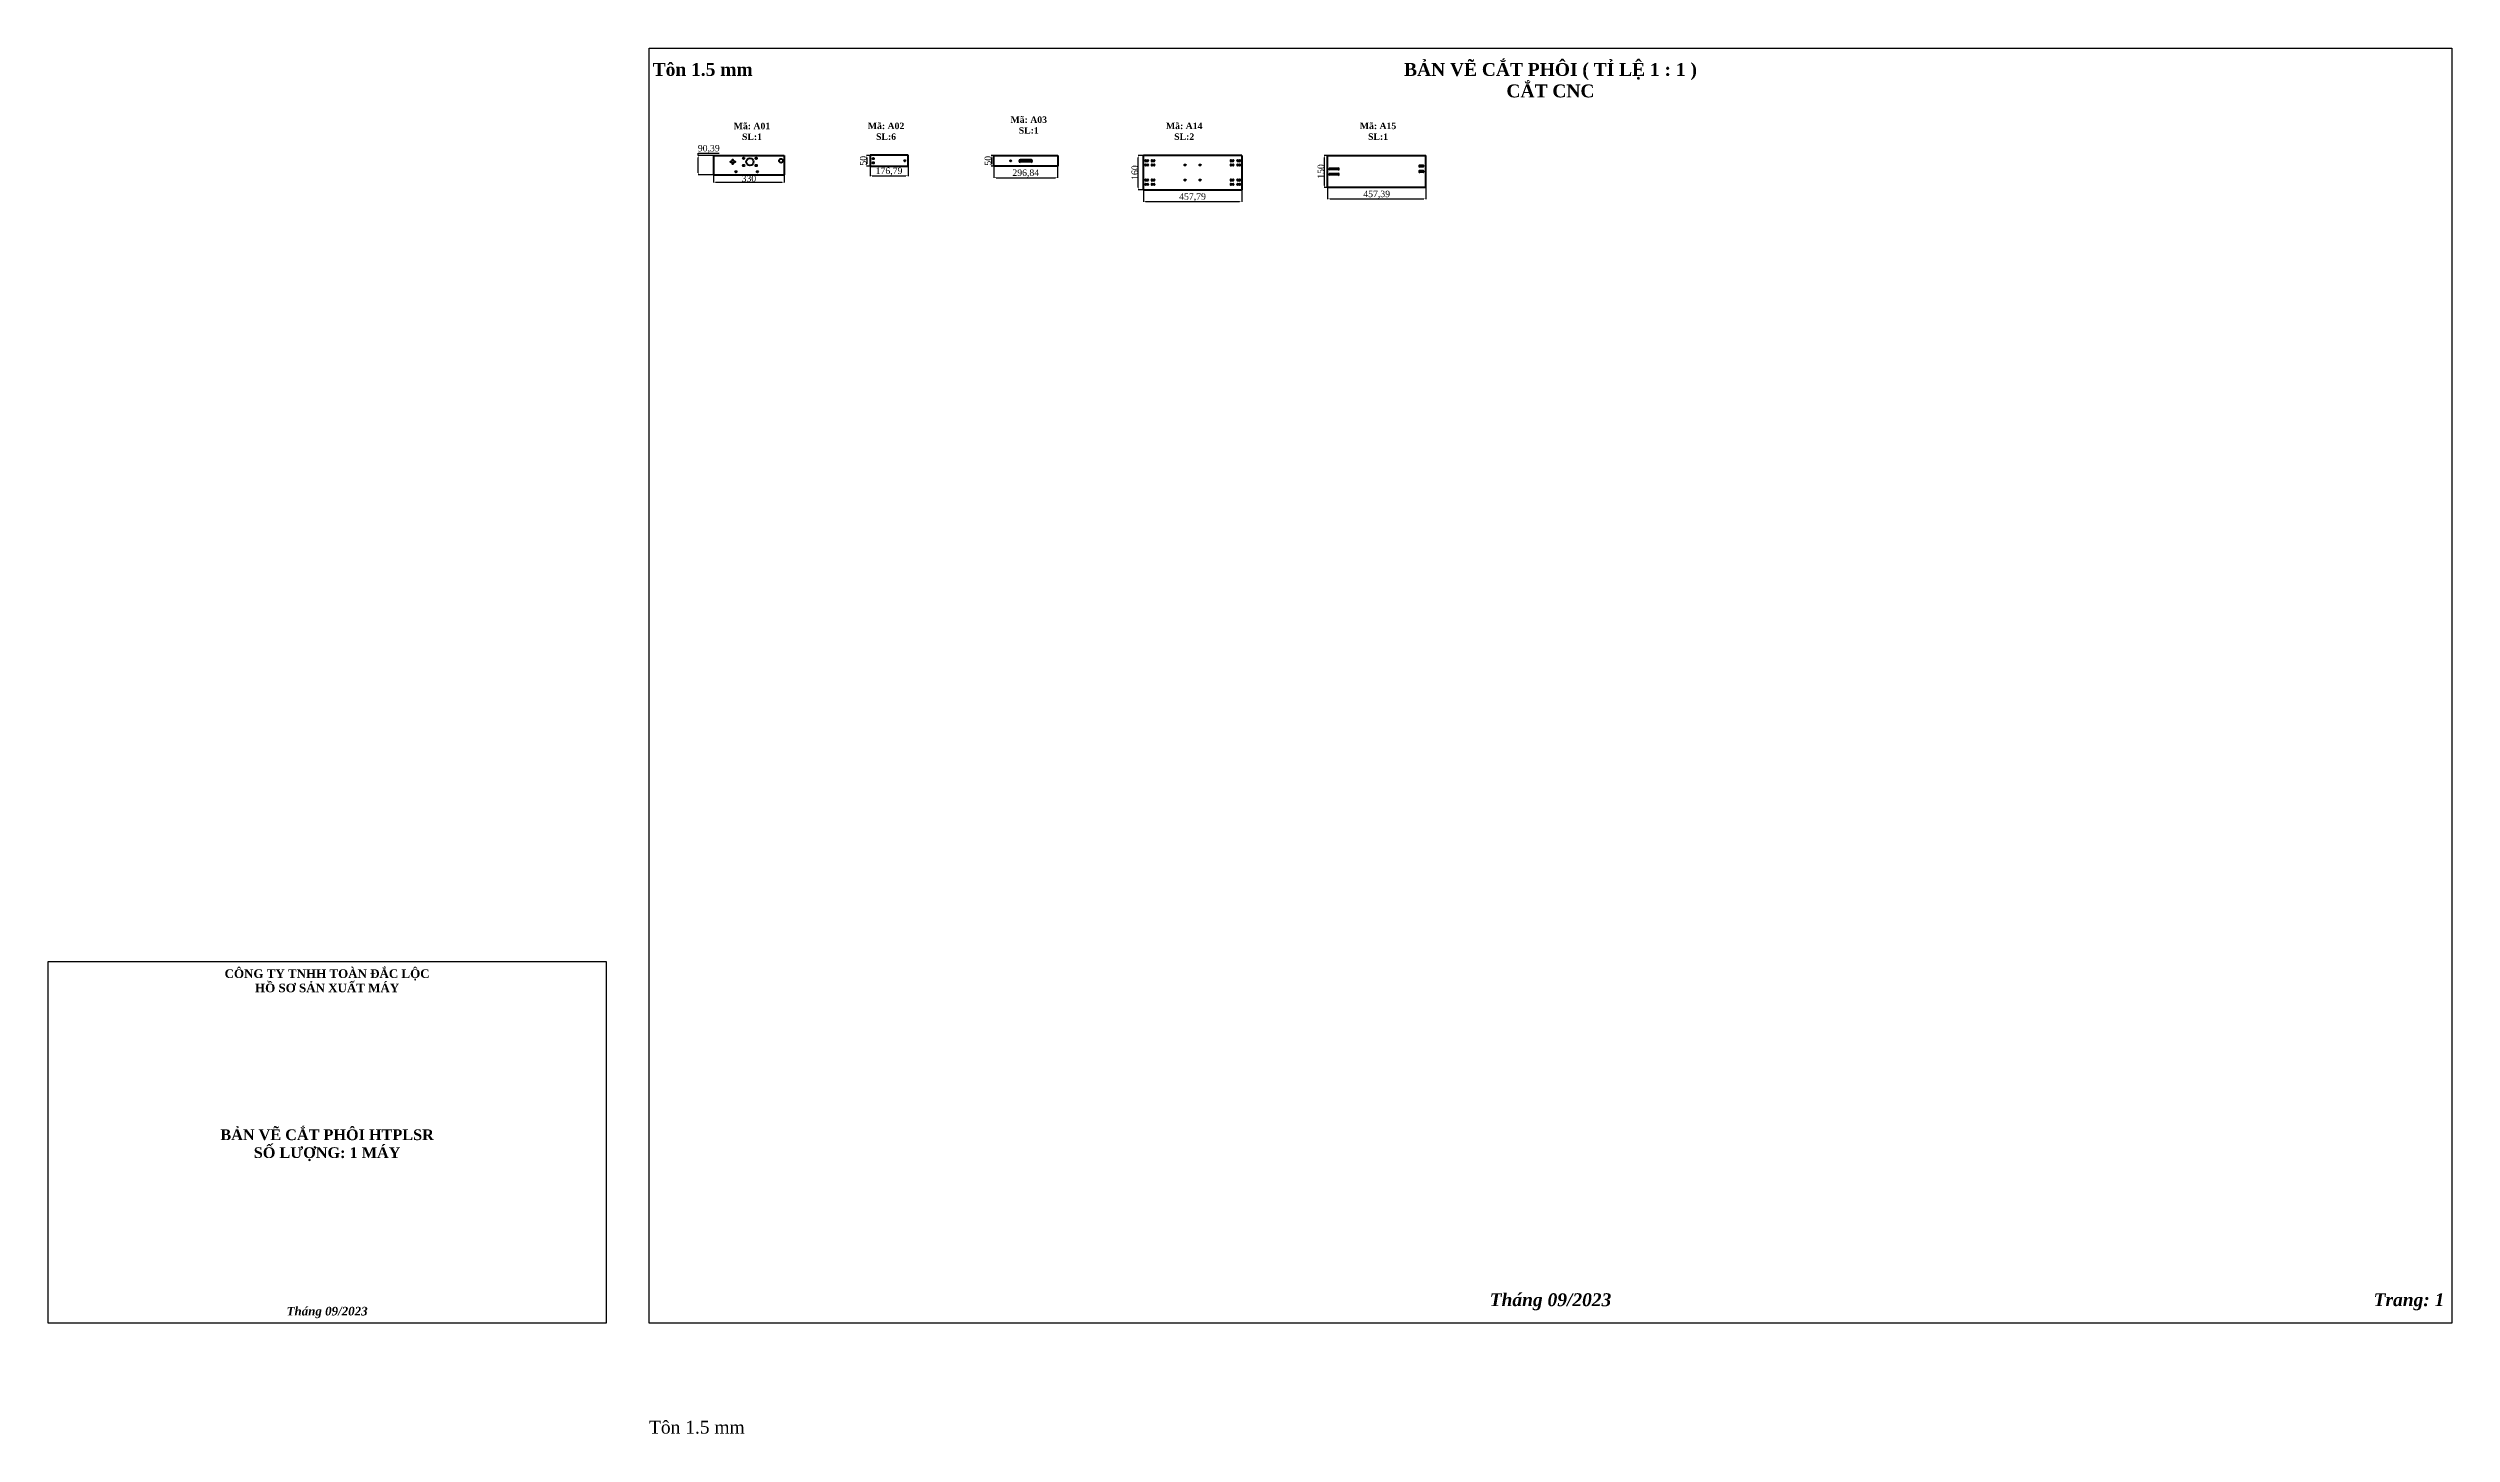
# Model space of a CAD drawing. Header units: millimetres. Extents: x 65701 to 102701, y 867 to 14603.
# Drawn here: x 65701 to 76901, y 8148 to 14603 of the extents above; entities that cross this region are included whole.
import ezdxf

# ---------------------------------------------------------------- set-up
doc = ezdxf.new("R2010")
doc.units = ezdxf.units.MM
doc.header["$LTSCALE"] = 2
doc.layers.add('Visible (ISO)', color=7, linetype='Continuous', lineweight=50)
doc.styles.add('CO CHU 30', font='times.ttf', dxfattribs={"height": 30})
doc.dimstyles.new('SCALE 1 1', dxfattribs={"dimtxt": 30, "dimasz": 10, "dimexe": 1.5, "dimexo": 1, "dimgap": 1, "dimtad": 1, "dimtoh": 1, "dimzin": 12, "dimtxsty": 'CO CHU 30', "dimcen": 2.5, "dimclrd": 5, "dimclre": 5, "dimclrt": 1, "dimadec": 0, "dimazin": 3, "dimtfac": 1, "dimtmove": 0, "dimatfit": 3, "dimfxl": 1, "dimarcsym": 0})

# ---------------------------------------------------------------- blocks, each defined once
blk = doc.blocks.new('5')
at = {"layer": 'Visible (ISO)'}
for p, q in [((66674, 12310), (66674, 12219)), ((66674, 12310), (67004, 12310)), ((66674, 12219), (67004, 12219)), ((67004, 12310), (67004, 12219))]:
    blk.add_line(p, q, dxfattribs=at)
for centre, radius in [((66754, 12280), 1.5), ((66764, 12280), 6.25), ((66764, 12290), 1.5), ((66764, 12270), 1.5), ((66774, 12280), 1.5), ((66779, 12234), 3.25), ((66815, 12296), 3.75), ((66815, 12263), 3.75), ((66844, 12280), 17), ((66873, 12296), 3.75), ((66873, 12263), 3.75), ((66879, 12234), 3.25), ((66989, 12285), 9)]:
    blk.add_circle(centre, radius, dxfattribs=at)
blk = doc.blocks.new('6')
at = {"layer": 'Visible (ISO)'}
for p, q in [((66607, 12148), (66430, 12148)), ((66430, 12148), (66430, 12098)), ((66430, 12098), (66607, 12098)), ((66607, 12098), (66607, 12148))]:
    blk.add_line(p, q, dxfattribs=at)
for centre, radius in [((66445, 12133), 3.5), ((66445, 12113), 3.5), ((66592, 12123), 3)]:
    blk.add_circle(centre, radius, dxfattribs=at)
blk = doc.blocks.new('*D58')
at = {"color": 5, "lineweight": -2, "transparency": 16777216}
for p, q in [((68730, 14103), (68730, 14113)), ((68730, 14113), (68827, 14113)), ((68800, 14103), (68729, 14103)), ((68800, 14012), (68729, 14012)), ((68730, 14022), (68730, 14093))]:
    blk.add_line(p, q, dxfattribs=at)
at = {"color": 5, "transparency": 16777216}
for points in [[(68728, 14093), (68732, 14093), (68730, 14103)], [(68728, 14022), (68732, 14022), (68730, 14012)]]:
    blk.add_solid(points, dxfattribs=at)
at = {"layer": 'Defpoints', "color": 0, "transparency": 16777216}
for p in [(68730, 14103), (68801, 14103), (68801, 14012)]:
    blk.add_point(p, dxfattribs=at)
at = {"color": 1, "transparency": 16777216, "insert": (68779, 14133), "char_height": 30, "attachment_point": 5, "style": 'CO CHU 30'}
blk.add_mtext('90,39', dxfattribs=at)
blk = doc.blocks.new('*D59')
at = {"color": 5, "lineweight": -2, "transparency": 16777216}
for p, q in [((68801, 14011), (68801, 13977)), ((69131, 14011), (69131, 13977)), ((68811, 13978), (69121, 13978))]:
    blk.add_line(p, q, dxfattribs=at)
at = {"color": 5, "transparency": 16777216}
for points in [[(68811, 13980), (68811, 13977), (68801, 13978)], [(69121, 13980), (69121, 13977), (69131, 13978)]]:
    blk.add_solid(points, dxfattribs=at)
at = {"layer": 'Defpoints', "color": 0, "transparency": 16777216}
for p in [(68801, 14012), (69131, 14012), (69131, 13978)]:
    blk.add_point(p, dxfattribs=at)
at = {"color": 1, "transparency": 16777216, "insert": (68966, 13995), "char_height": 30, "attachment_point": 5, "style": 'CO CHU 30'}
blk.add_mtext('330', dxfattribs=at)
blk = doc.blocks.new('*D60')
at = {"color": 5, "lineweight": -2, "transparency": 16777216}
for p, q in [((69530, 14103), (69514, 14103)), ((69530, 14053), (69514, 14053)), ((69516, 14093), (69516, 14063))]:
    blk.add_line(p, q, dxfattribs=at)
at = {"color": 5, "transparency": 16777216}
for points in [[(69514, 14093), (69517, 14093), (69516, 14103)], [(69514, 14063), (69517, 14063), (69516, 14053)]]:
    blk.add_solid(points, dxfattribs=at)
at = {"layer": 'Defpoints', "color": 0, "transparency": 16777216}
for p in [(69516, 14053), (69531, 14103), (69531, 14053)]:
    blk.add_point(p, dxfattribs=at)
at = {"color": 1, "transparency": 16777216, "insert": (69499, 14078), "char_height": 30, "attachment_point": 5, "rotation": 90, "style": 'CO CHU 30'}
blk.add_mtext('50', dxfattribs=at)
blk = doc.blocks.new('*D61')
at = {"color": 5, "lineweight": -2, "transparency": 16777216}
for p, q in [((69531, 14052), (69531, 14007)), ((69541, 14008), (69698, 14008)), ((69708, 14052), (69708, 14007))]:
    blk.add_line(p, q, dxfattribs=at)
at = {"color": 5, "transparency": 16777216}
for points in [[(69541, 14010), (69541, 14007), (69531, 14008)], [(69698, 14010), (69698, 14007), (69708, 14008)]]:
    blk.add_solid(points, dxfattribs=at)
at = {"layer": 'Defpoints', "color": 0, "transparency": 16777216}
for p in [(69531, 14053), (69708, 14053), (69708, 14008)]:
    blk.add_point(p, dxfattribs=at)
at = {"color": 1, "transparency": 16777216, "insert": (69619, 14028), "char_height": 30, "attachment_point": 5, "style": 'CO CHU 30'}
blk.add_mtext('176,79', dxfattribs=at)
blk = doc.blocks.new('11')
at = {"layer": 'Visible (ISO)'}
for p, q in [((66487, 11881), (66487, 11931)), ((66487, 11931), (66784, 11931)), ((66784, 11881), (66487, 11881)), ((66610, 11912), (66660, 11912)), ((66660, 11901), (66610, 11901)), ((66784, 11931), (66784, 11881))]:
    blk.add_line(p, q, dxfattribs=at)
blk.add_circle((66565, 11906), 3, dxfattribs=at)
for centre, start, end in [((66610, 11906), 90, 270), ((66660, 11906), 270, 90)]:
    blk.add_arc(centre, 5.5, start, end, dxfattribs=at)
blk = doc.blocks.new('*D74')
at = {"color": 5, "lineweight": -2, "transparency": 16777216}
for p, q in [((70107, 14103), (70095, 14103)), ((70107, 14053), (70095, 14053)), ((70096, 14093), (70096, 14063))]:
    blk.add_line(p, q, dxfattribs=at)
at = {"color": 5, "transparency": 16777216}
for points in [[(70095, 14093), (70098, 14093), (70096, 14103)], [(70095, 14063), (70098, 14063), (70096, 14053)]]:
    blk.add_solid(points, dxfattribs=at)
at = {"layer": 'Defpoints', "color": 0, "transparency": 16777216}
for p in [(70096, 14053), (70108, 14103), (70108, 14053)]:
    blk.add_point(p, dxfattribs=at)
at = {"color": 1, "transparency": 16777216, "insert": (70080, 14078), "char_height": 30, "attachment_point": 5, "rotation": 90, "style": 'CO CHU 30'}
blk.add_mtext('50', dxfattribs=at)
blk = doc.blocks.new('*D75')
at = {"color": 5, "lineweight": -2, "transparency": 16777216}
for p, q in [((70108, 14052), (70108, 13998)), ((70404, 14052), (70404, 13998)), ((70118, 13999), (70394, 13999))]:
    blk.add_line(p, q, dxfattribs=at)
at = {"color": 5, "transparency": 16777216}
for points in [[(70118, 14001), (70118, 13997), (70108, 13999)], [(70394, 14001), (70394, 13997), (70404, 13999)]]:
    blk.add_solid(points, dxfattribs=at)
at = {"layer": 'Defpoints', "color": 0, "transparency": 16777216}
for p in [(70108, 14053), (70404, 14053), (70404, 13999)]:
    blk.add_point(p, dxfattribs=at)
at = {"color": 1, "transparency": 16777216, "insert": (70256, 14019), "char_height": 30, "attachment_point": 5, "style": 'CO CHU 30'}
blk.add_mtext('296,84', dxfattribs=at)
blk = doc.blocks.new('15')
at = {"layer": 'Visible (ISO)'}
for p, q in [((67787, 14343), (67329, 14343)), ((67329, 14183), (67329, 14343)), ((67787, 14343), (67787, 14183)), ((67339, 14321), (67349, 14321)), ((67349, 14315), (67339, 14315)), ((67339, 14301), (67349, 14301)), ((67349, 14295), (67339, 14295)), ((67339, 14231), (67349, 14231)), ((67349, 14225), (67339, 14225)), ((67369, 14321), (67379, 14321)), ((67379, 14315), (67369, 14315)), ((67369, 14301), (67379, 14301)), ((67379, 14295), (67369, 14295)), ((67369, 14231), (67379, 14231)), ((67379, 14225), (67369, 14225)), ((67737, 14321), (67747, 14321)), ((67747, 14315), (67737, 14315)), ((67737, 14301), (67747, 14301)), ((67747, 14295), (67737, 14295)), ((67737, 14231), (67747, 14231)), ((67747, 14225), (67737, 14225)), ((67767, 14321), (67777, 14321)), ((67777, 14315), (67767, 14315)), ((67767, 14301), (67777, 14301)), ((67777, 14295), (67767, 14295)), ((67767, 14231), (67777, 14231)), ((67777, 14225), (67767, 14225)), ((67329, 14183), (67787, 14183)), ((67339, 14211), (67349, 14211)), ((67349, 14205), (67339, 14205)), ((67369, 14211), (67379, 14211)), ((67379, 14205), (67369, 14205)), ((67737, 14211), (67747, 14211)), ((67747, 14205), (67737, 14205)), ((67767, 14211), (67777, 14211)), ((67777, 14205), (67767, 14205))]:
    blk.add_line(p, q, dxfattribs=at)
for centre in [(67523, 14298), (67523, 14228), (67593, 14298), (67593, 14228)]:
    blk.add_circle(centre, 3, dxfattribs=at)
for centre, start, end in [((67339, 14318), 90, 270), ((67339, 14298), 90, 270), ((67339, 14228), 90, 270), ((67349, 14318), 270, 90), ((67349, 14298), 270, 90), ((67349, 14228), 270, 90), ((67369, 14318), 90, 270), ((67369, 14298), 90, 270), ((67369, 14228), 90, 270), ((67379, 14318), 270, 90), ((67379, 14298), 270, 90), ((67379, 14228), 270, 90), ((67737, 14318), 90, 270), ((67737, 14298), 90, 270), ((67737, 14228), 90, 270), ((67747, 14318), 270, 90), ((67747, 14298), 270, 90), ((67747, 14228), 270, 90), ((67767, 14318), 90, 270), ((67767, 14298), 90, 270), ((67767, 14228), 90, 270), ((67777, 14318), 270, 90), ((67777, 14298), 270, 90), ((67777, 14228), 270, 90), ((67339, 14208), 90, 270), ((67349, 14208), 270, 90), ((67369, 14208), 90, 270), ((67379, 14208), 270, 90), ((67737, 14208), 90, 270), ((67747, 14208), 270, 90), ((67767, 14208), 90, 270), ((67777, 14208), 270, 90)]:
    blk.add_arc(centre, 3, start, end, dxfattribs=at)
blk = doc.blocks.new('16')
at = {"layer": 'Visible (ISO)'}
for p, q in [((67876, 14404), (68334, 14404)), ((67876, 14254), (67876, 14404)), ((67886, 14345), (67926, 14345)), ((67926, 14338), (67886, 14338)), ((68306, 14358), (68321, 14358)), ((68321, 14351), (68306, 14351)), ((68334, 14254), (68334, 14404)), ((68334, 14254), (67876, 14254)), ((67886, 14320), (67926, 14320)), ((67926, 14313), (67886, 14313)), ((68306, 14333), (68321, 14333)), ((68321, 14326), (68306, 14326))]:
    blk.add_line(p, q, dxfattribs=at)
for centre, start, end in [((67886, 14341), 90, 270), ((67926, 14341), 270, 90), ((68306, 14354), 90, 270), ((68321, 14354), 270, 90), ((67886, 14316), 90, 270), ((67926, 14316), 270, 90), ((68306, 14329), 90, 270), ((68321, 14329), 270, 90)]:
    blk.add_arc(centre, 3.5, start, end, dxfattribs=at)
blk = doc.blocks.new('*D104')
at = {"color": 5, "lineweight": -2, "transparency": 16777216}
for p, q in [((70804, 13942), (70804, 13887)), ((70814, 13889), (71252, 13889)), ((71262, 13942), (71262, 13887))]:
    blk.add_line(p, q, dxfattribs=at)
at = {"color": 5, "transparency": 16777216}
for points in [[(70814, 13890), (70814, 13887), (70804, 13889)], [(71252, 13890), (71252, 13887), (71262, 13889)]]:
    blk.add_solid(points, dxfattribs=at)
at = {"layer": 'Defpoints', "color": 0, "transparency": 16777216}
for p in [(70804, 13943), (71262, 13943), (71262, 13889)]:
    blk.add_point(p, dxfattribs=at)
at = {"color": 1, "transparency": 16777216, "insert": (71033, 13908), "char_height": 30, "attachment_point": 5, "style": 'CO CHU 30'}
blk.add_mtext('457,79', dxfattribs=at)
blk = doc.blocks.new('*D105')
at = {"color": 5, "lineweight": -2, "transparency": 16777216}
for p, q in [((70803, 14103), (70779, 14103)), ((70780, 13953), (70780, 14093)), ((70803, 13943), (70779, 13943))]:
    blk.add_line(p, q, dxfattribs=at)
at = {"color": 5, "transparency": 16777216}
for points in [[(70779, 14093), (70782, 14093), (70780, 14103)], [(70779, 13953), (70782, 13953), (70780, 13943)]]:
    blk.add_solid(points, dxfattribs=at)
at = {"layer": 'Defpoints', "color": 0, "transparency": 16777216}
for p in [(70780, 14103), (70804, 14103), (70804, 13943)]:
    blk.add_point(p, dxfattribs=at)
at = {"color": 1, "transparency": 16777216, "insert": (70764, 14023), "char_height": 30, "attachment_point": 5, "rotation": 90, "style": 'CO CHU 30'}
blk.add_mtext('160', dxfattribs=at)
blk = doc.blocks.new('*D106')
at = {"color": 5, "lineweight": -2, "transparency": 16777216}
for p, q in [((71661, 14103), (71646, 14103)), ((71647, 14093), (71647, 13963)), ((71661, 13953), (71646, 13953))]:
    blk.add_line(p, q, dxfattribs=at)
at = {"color": 5, "transparency": 16777216}
for points in [[(71645, 14093), (71649, 14093), (71647, 14103)], [(71645, 13963), (71649, 13963), (71647, 13953)]]:
    blk.add_solid(points, dxfattribs=at)
at = {"layer": 'Defpoints', "color": 0, "transparency": 16777216}
for p in [(71662, 14103), (71647, 13953), (71662, 13953)]:
    blk.add_point(p, dxfattribs=at)
at = {"color": 1, "transparency": 16777216, "insert": (71631, 14028), "char_height": 30, "attachment_point": 5, "rotation": 90, "style": 'CO CHU 30'}
blk.add_mtext('150', dxfattribs=at)
blk = doc.blocks.new('*D107')
at = {"color": 5, "lineweight": -2, "transparency": 16777216}
for p, q in [((71662, 13952), (71662, 13899)), ((71672, 13901), (72110, 13901)), ((72120, 13952), (72120, 13899))]:
    blk.add_line(p, q, dxfattribs=at)
at = {"color": 5, "transparency": 16777216}
for points in [[(71672, 13902), (71672, 13899), (71662, 13901)], [(72110, 13902), (72110, 13899), (72120, 13901)]]:
    blk.add_solid(points, dxfattribs=at)
at = {"layer": 'Defpoints', "color": 0, "transparency": 16777216}
for p in [(71662, 13953), (72120, 13953), (72120, 13901)]:
    blk.add_point(p, dxfattribs=at)
at = {"color": 1, "transparency": 16777216, "insert": (71891, 13920), "char_height": 30, "attachment_point": 5, "style": 'CO CHU 30'}
blk.add_mtext('457,39', dxfattribs=at)

msp = doc.modelspace()

# ---------------------------------------------------------------- linework, layer by layer
for points in [[(68500.77, 8662.865), (68500.77, 14602.865), (76900.77, 14602.865), (76900.77, 8662.865), (68500.77, 8662.865)], [(65700.77, 8662.865), (65700.77, 10347.865), (68300.77, 10347.865), (68300.77, 8662.865), (65700.77, 8662.865)]]:
    msp.add_lwpolyline(points, close=True)

# ---------------------------------------------------------------- block references
for name, p in [('5', (2126.876, 1793.041)), ('6', (3100.375, 1955.332)), ('11', (3620.866, 2171.522)), ('15', (3475.36, -239.73)), ('16', (3785.838, -300.967))]:
    msp.add_blockref(name, p)

# ---------------------------------------------------------------- texts
at = {"style": 'CO CHU 30'}
for s, width, gutter_width, heights, insert, char_height, attachment_point in [('{\\fTimes New Roman|b1|i0|c163|p18;\\C5;Tôn \\C1;1.5\\C5; mm}', 510.25549, 100, [0], (68750.77, 14502.865), 60, 5), ('{\\fTimes New Roman|b1|i0|c0|p18;\\C5;BẢN VẼ CẮT PHÔI ( TỈ LỆ 1 : 1 )\\P\\C1;CẮT CNC}', 2100, 100, [0], (72700.77, 14452.865), 60, 5), ('{\\fTimes New Roman|b1|i0|c163|p18;\\C5;Mã: A01\\P\\C1;SL:1}', 510.25549, 100, [0], (68980.319, 14214.469), 30, 5), ('{\\fTimes New Roman|b1|i0|c163|p18;\\C5;Mã: A02\\P\\C1;SL:6}', 510.25549, 100, [0], (69605.103, 14215.031), 30, 5), ('{\\fTimes New Roman|b1|i0|c163|p18;\\C5;Mã: A03\\P\\C1;SL:1}', 510.25549, 100, [0], (70269.996, 14244.069, -2696.085), 30, 5), ('{\\fTimes New Roman|b1|i0|c163|p18;\\C5;Mã: A14\\P\\C1;SL:2}', 510.25549, 100, [0], (70994.229, 14215.031), 30, 5), ('{\\fTimes New Roman|b1|i0|c163|p18;\\C5;Mã: A15\\P\\C1;SL:1}', 510.25549, 100, [0], (71897.368, 14215.031), 30, 5), ('{\\fTimes New Roman|b1|i0|c163|p18;\\C5;CÔNG TY TNHH TOÀN ĐẮC LỘC\\PHỒ SƠ SẢN XUẤT MÁY}', 2100, 100, [0], (67000.77, 10257.865), 40, 5), ('{\\fTimes New Roman|b1|i0|c163|p18;\\C1;BẢN VẼ CẮT PHÔI HTPLSR\\PSỐ LƯỢNG: 1 MÁY }', 2100, 100, [180.913], (67000.77, 9491.879), 50, 5), ('{\\fTimes New Roman|b1|i1|c163|p18;\\C6;Tháng 09/202\\fTimes New Roman|b1|i1|c0|p18;3}', 2100, 100, [0], (67000.77, 8712.865), 40, 5), ('{\\fTimes New Roman|b1|i1|c163|p18;\\C6;Tháng 09/202\\fTimes New Roman|b1|i1|c0|p18;3}', 2100, 100, [0], (72700.77, 8762.865), 60, 5), ('{\\fTimes New Roman|b1|i1|c163|p18;\\C6;Trang: 1}', 2100, 100, [0], (76700.77, 8762.865), 60, 5), ('{\\fTimes New Roman|b0|i0|c163|p18;\\C1;Tôn 1.5 mm}', 903.67131, 150, [0], (68500.77, 8208.799), 60, 1)]:
    msp.add_mtext_dynamic_manual_height_columns(s, width=width, gutter_width=gutter_width, heights=heights, dxfattribs=dict(at, insert=insert, char_height=char_height, attachment_point=attachment_point))

# ---------------------------------------------------------------- dimensions: what is measured, and where the dimension line sits
for base, p1, p2, picture, middle in [((68730.098, 14102.865), (68800.77, 14012.472), (68800.77, 14102.865), '*D58', (68779.104, 14132.552)), ((69515.759, 14052.865), (69530.77, 14102.865), (69530.77, 14052.865), '*D60', (69499.499, 14077.865)), ((70096.183, 14052.865), (70107.556, 14102.865), (70107.556, 14052.865), '*D74', (70079.924, 14077.865)), ((70780.403, 14102.865), (70804.401, 13942.865), (70804.401, 14102.865), '*D105', (70764.143, 14022.865)), ((71647.116, 13952.865), (71662.187, 14102.865), (71662.187, 13952.865), '*D106', (71630.856, 14027.865))]:
    dim = msp.add_linear_dim(base=base, p1=p1, p2=p2, angle=90, dimstyle='SCALE 1 1')
    dim.commit()
    dim.dimension.update_dxf_attribs({"geometry": picture, "text_midpoint": middle})
for base, p1, p2, picture, middle in [((69130.77, 13978.359), (68800.77, 14012.472), (69130.77, 14012.472), '*D59', (68965.77, 13994.619)), ((69707.556, 14008.196), (69530.77, 14052.865), (69707.556, 14052.865), '*D61', (69619.163, 14027.884)), ((70404.4008, 13999.1067), (70107.5561, 14052.8645), (70404.4008, 14052.8645), '*D75', (70255.9784, 14018.7946)), ((71262.187, 13888.52), (70804.401, 13942.865), (71262.187, 13942.865), '*D104', (71033.294, 13908.208)), ((72119.58, 13900.735), (71662.187, 13952.865), (72119.58, 13952.865), '*D107', (71890.883, 13920.423))]:
    dim = msp.add_linear_dim(base=base, p1=p1, p2=p2, dimstyle='SCALE 1 1')
    dim.commit()
    dim.dimension.update_dxf_attribs({"geometry": picture, "text_midpoint": middle})

doc.saveas('drawing.dxf')
